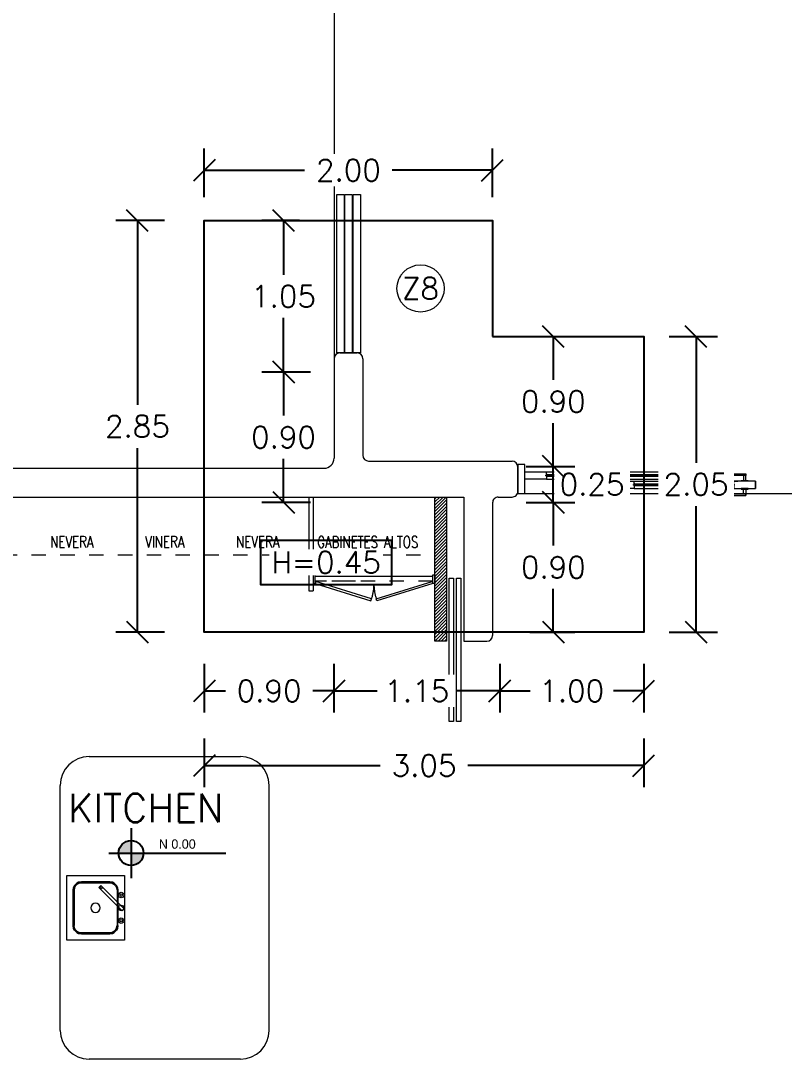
# Model space of a CAD drawing. Header units: metres. Extents: x -25 to 234, y -27 to 52.
# Drawn here: x 108.29 to 113.59, y 30.93 to 38.14 of the extents above; entities that cross this region are included whole.
import ezdxf

# ---------------------------------------------------------------- set-up
doc = ezdxf.new("R2010")
doc.units = ezdxf.units.M
doc.header["$LTSCALE"] = 0.1
doc.header["$MEASUREMENT"] = 0
doc.header["$PDMODE"] = 66
doc.linetypes.add('CONTINUA', pattern=[0])
doc.linetypes.add('DASHED', pattern=[0.75, 0.5, -0.25])
for name, color, linetype, lineweight in [('0-S-GRID-IDEN', 1, 'Continuous', 9), ('02_mobiliario', 250, 'Continuous', 5), ('A-DOOR', 251, 'Continuous', 5), ('A-WALL', 7, 'Continuous', 5), ('baños', 251, 'Continuous', 0), ('MOB FIJOS', 251, 'Continuous', 0), ('MOBILIARIOS', 252, 'Continuous', 0), ('piscina', 131, 'Continuous', 0), ('piso', 253, 'Continuous', 0), ('PLF 01', 252, 'Continuous', 9), ('PROYECCION', 9, 'DASHED', 0)]:
    doc.layers.add(name, color=color, linetype=linetype, lineweight=lineweight)
for name, color, linetype in [('001-DIMTEXTO', 4, 'Continuous'), ('DIMENSIONES', 7, 'Continuous'), ('DIMTEXTO', 4, 'Continuous'), ('TEXTOS', 4, 'Continuous'), ('ZAPATAS', 6, 'Continuous')]:
    doc.layers.add(name, color=color, linetype=linetype)
doc.styles.add('Arch-Dim', font='romans.shx', dxfattribs={"width": 0.75})
doc.styles.add('ESC100-2mm', font='arial.ttf', dxfattribs={"height": 0.15})
doc.styles.add('SMPLEX', font='simplex.shx')
doc.styles.get("Standard").update_dxf_attribs({"font": 'arial.ttf'})
doc.dimstyles.new('DIM-75', dxfattribs={"dimscale": 0.75, "dimtxt": 0.2, "dimasz": 0.2, "dimexe": 0.2, "dimexo": 0.2, "dimgap": 0.1, "dimtad": 0, "dimtih": 1, "dimtoh": 1, "dimzin": 0, "dimdsep": 46, "dimtxsty": 'SMPLEX', "dimblk1": 'OBLIQUE', "dimblk2": 'OBLIQUE', "dimsah": 1, "dimcen": 0.2, "dimclrd": 4, "dimclre": 4, "dimclrt": 4, "dimadec": 0, "dimazin": 0, "dimtfac": 1, "dimtmove": 1, "dimatfit": 3, "dimldrblk": 'OPEN30', "dimfxl": 0.25, "dimfxlon": 1, "dimtfill": 1, "dimtolj": 1, "dimtzin": 0, "dimarcsym": 0})

# ---------------------------------------------------------------- blocks, each defined once
blk = doc.blocks.new('PL BASE 1N NASAS 09')
at = {"layer": 'PLF 01'}
h = blk.add_hatch(dxfattribs=at)
h.set_pattern_fill('LINE', color=256, scale=0.005, angle=45)
h.set_pattern_definition([(45, (-98.539091, -50.599719), (-0.01122532, 0.01122532), [])])
h.paths.add_polyline_path([(-99.1496, -50.4497), (-99.231, -50.4497), (-99.231, -49.4497), (-99.2199, -49.4497), (-99.1933, -49.4497), (-99.1496, -49.4497)])
at = {"layer": 'TEXTOS', "transparency": 33554534}
h = blk.add_hatch(color=256, dxfattribs=at)
h.dxf.hatch_style = 1
h.paths.add_polyline_path([(-101.3403, -51.8331, 0.414214), (-101.4269, -51.9196), (-101.3403, -51.9196)])
h.paths.add_polyline_path([(-101.2538, -51.9196), (-101.3403, -51.9196), (-101.3403, -52.0062, 0.414214)])
at = {"layer": '02_mobiliario', "transparency": 33554684}
for p, q in [((-101.631, -51.2497), (-100.581, -51.2497)), ((-101.831, -53.1497), (-101.831, -51.4497)), ((-100.381, -53.1497), (-100.381, -51.4497)), ((-100.581, -53.3497), (-101.631, -53.3497))]:
    blk.add_line(p, q, dxfattribs=at)
for centre, start, end in [((-101.631, -51.4497), 90, 180), ((-100.581, -51.4497), 360, 90), ((-101.631, -53.1497), 180, 270), ((-100.581, -53.1497), 270, 360)]:
    blk.add_arc(centre, 0.2, start, end, dxfattribs=at)
at = {"layer": 'A-DOOR'}
for p, q in [((-98.6061, -49.2748), (-98.4561, -49.2748)), ((-98.6061, -49.3248), (-98.6061, -49.2748)), ((-98.6061, -49.2748), (-98.4561, -49.2748)), ((-98.6061, -49.3248), (-98.6061, -49.2748)), ((-98.4561, -49.2973), (-98.4561, -49.2748)), ((-98.4561, -49.2748), (-97.6049, -49.2748)), ((-98.4561, -49.2973), (-98.4561, -49.2748)), ((-98.4561, -49.2748), (-97.6049, -49.2748)), ((-97.6311, -49.2973), (-97.6311, -49.2748)), ((-97.4811, -49.2748), (-97.6311, -49.2748)), ((-97.6311, -49.2973), (-97.6311, -49.2748)), ((-97.4811, -49.2748), (-97.6311, -49.2748)), ((-97.4811, -49.2748), (-97.4811, -49.3248)), ((-97.4811, -49.3248), (-97.4811, -49.2748)), ((-97.4811, -49.2748), (-97.4811, -49.3248)), ((-97.4811, -49.3248), (-97.4811, -49.2748)), ((-98.4561, -49.3248), (-98.6061, -49.3248)), ((-98.4561, -49.3248), (-98.6061, -49.3248)), ((-98.4611, -49.3023), (-98.4611, -49.2973)), ((-98.4611, -49.2973), (-97.6261, -49.2973)), ((-98.4611, -49.3023), (-98.4611, -49.2973)), ((-98.4611, -49.2973), (-97.6261, -49.2973)), ((-98.4611, -49.3023), (-97.6261, -49.3023)), ((-98.4611, -49.3023), (-97.6261, -49.3023)), ((-98.4511, -49.2925), (-98.4561, -49.2925)), ((-98.4511, -49.2925), (-98.4561, -49.2925)), ((-98.4561, -49.3023), (-98.4561, -49.3248)), ((-98.4561, -49.3023), (-98.4561, -49.3248)), ((-98.4511, -49.3071), (-98.4561, -49.3071)), ((-98.4511, -49.3071), (-98.4561, -49.3071)), ((-98.4561, -49.3248), (-97.6049, -49.3248)), ((-98.4561, -49.3248), (-97.6049, -49.3248)), ((-98.4511, -49.2925), (-98.4511, -49.2973)), ((-98.4511, -49.2925), (-97.6361, -49.2925)), ((-98.4511, -49.2925), (-98.4511, -49.2973)), ((-98.4511, -49.2925), (-97.6361, -49.2925)), ((-98.4511, -49.3071), (-98.4511, -49.3023)), ((-98.4511, -49.3071), (-98.4511, -49.3023)), ((-97.6361, -49.3071), (-98.4511, -49.3071)), ((-97.6361, -49.3071), (-98.4511, -49.3071)), ((-97.9984, -49.3394), (-97.8484, -49.3394)), ((-97.9984, -49.3894), (-97.9984, -49.3394)), ((-97.9984, -49.3394), (-97.8484, -49.3394)), ((-97.9984, -49.3894), (-97.9984, -49.3394)), ((-97.8484, -49.3619), (-97.8484, -49.3394)), ((-97.8484, -49.3394), (-97.1299, -49.3394)), ((-97.8484, -49.3619), (-97.8484, -49.3394)), ((-97.8484, -49.3394), (-97.1299, -49.3394)), ((-97.6361, -49.2925), (-97.6311, -49.2925)), ((-97.6361, -49.2925), (-97.6361, -49.2973)), ((-97.6361, -49.2925), (-97.6311, -49.2925)), ((-97.6361, -49.2925), (-97.6361, -49.2973)), ((-97.6361, -49.3071), (-97.6361, -49.3023)), ((-97.6361, -49.3071), (-97.6361, -49.3023)), ((-97.6361, -49.3071), (-97.6311, -49.3071)), ((-97.6361, -49.3071), (-97.6311, -49.3071)), ((-97.6311, -49.3023), (-97.6311, -49.3248)), ((-97.6311, -49.3023), (-97.6311, -49.3248)), ((-97.6311, -49.3248), (-97.4811, -49.3248)), ((-97.6311, -49.3248), (-97.4811, -49.3248)), ((-97.6261, -49.3023), (-97.6261, -49.2973)), ((-97.6261, -49.3023), (-97.6261, -49.2973)), ((-97.1561, -49.3619), (-97.1561, -49.3394)), ((-97.0061, -49.3394), (-97.1561, -49.3394)), ((-97.1561, -49.3619), (-97.1561, -49.3394)), ((-97.0061, -49.3394), (-97.1561, -49.3394)), ((-97.0886, -49.2993), (-97.0886, -49.3344)), ((-97.0886, -49.2993), (-97.0886, -49.3344)), ((-97.0736, -49.3344), (-97.0736, -49.2897)), ((-97.0736, -49.3344), (-97.0736, -49.2897)), ((-97.0061, -49.3394), (-97.0061, -49.3894)), ((-97.0061, -49.3894), (-97.0061, -49.3394)), ((-97.0061, -49.3394), (-97.0061, -49.3894)), ((-97.0061, -49.3894), (-97.0061, -49.3394)), ((-97.8484, -49.3894), (-97.9984, -49.3894)), ((-97.8484, -49.3894), (-97.9984, -49.3894)), ((-97.8534, -49.3669), (-97.8534, -49.3619)), ((-97.8534, -49.3619), (-97.1511, -49.3619)), ((-97.8534, -49.3669), (-97.8534, -49.3619)), ((-97.8534, -49.3619), (-97.1511, -49.3619)), ((-97.8534, -49.3669), (-97.1511, -49.3669)), ((-97.8534, -49.3669), (-97.1511, -49.3669)), ((-97.8434, -49.3571), (-97.8484, -49.3571)), ((-97.8434, -49.3571), (-97.8484, -49.3571)), ((-97.8484, -49.3669), (-97.8484, -49.3894)), ((-97.8484, -49.3669), (-97.8484, -49.3894)), ((-97.8434, -49.3717), (-97.8484, -49.3717)), ((-97.8434, -49.3717), (-97.8484, -49.3717)), ((-97.8484, -49.3894), (-97.1299, -49.3894)), ((-97.8484, -49.3894), (-97.1299, -49.3894)), ((-97.8434, -49.3571), (-97.8434, -49.3619)), ((-97.8434, -49.3571), (-97.1611, -49.3571)), ((-97.8434, -49.3571), (-97.8434, -49.3619)), ((-97.8434, -49.3571), (-97.1611, -49.3571)), ((-97.8434, -49.3717), (-97.8434, -49.3669)), ((-97.8434, -49.3717), (-97.8434, -49.3669)), ((-97.1611, -49.3717), (-97.8434, -49.3717)), ((-97.1611, -49.3717), (-97.8434, -49.3717)), ((-97.1611, -49.3571), (-97.1561, -49.3571)), ((-97.1611, -49.3571), (-97.1611, -49.3619)), ((-97.1611, -49.3571), (-97.1561, -49.3571)), ((-97.1611, -49.3571), (-97.1611, -49.3619)), ((-97.1611, -49.3717), (-97.1611, -49.3669)), ((-97.1611, -49.3717), (-97.1611, -49.3669)), ((-97.1611, -49.3717), (-97.1561, -49.3717)), ((-97.1611, -49.3717), (-97.1561, -49.3717)), ((-97.1561, -49.3669), (-97.1561, -49.3894)), ((-97.1561, -49.3669), (-97.1561, -49.3894)), ((-97.1561, -49.3894), (-97.0061, -49.3894)), ((-97.1561, -49.3894), (-97.0061, -49.3894)), ((-97.1511, -49.3669), (-97.1511, -49.3619)), ((-97.1511, -49.3669), (-97.1511, -49.3619)), ((-97.0886, -49.4295), (-97.0886, -49.3944)), ((-97.0886, -49.4295), (-97.0886, -49.3944)), ((-97.0736, -49.3944), (-97.0736, -49.4391)), ((-97.0736, -49.3944), (-97.0736, -49.4391))]:
    blk.add_line(p, q, dxfattribs=at)
for points in [[(-99.9113, -47.3497), (-99.8613, -47.3497), (-99.8613, -48.4497), (-99.9113, -48.4497)], [(-99.8563, -47.3497), (-99.8063, -47.3497), (-99.8063, -48.4497), (-99.8563, -48.4497)], [(-99.7983, -47.3497), (-99.7483, -47.3497), (-99.7483, -48.4497), (-99.7983, -48.4497)], [(-98.6061, -49.2248), (-98.6561, -49.2248), (-98.6561, -49.4248), (-98.6061, -49.4248)], [(-98.6061, -49.2248), (-98.6561, -49.2248), (-98.6561, -49.4248), (-98.6061, -49.4248)], [(-99.1019, -50.0123), (-99.1019, -51.0068), (-99.1321, -51.0068), (-99.1321, -50.0123)], [(-99.051, -50.0123), (-99.051, -51.0068), (-99.0813, -51.0068), (-99.0813, -50.0123)]]:
    blk.add_lwpolyline(points, close=True, dxfattribs=at)
at = {"layer": 'A-DOOR', "color": 7}
for points in [[(-97.0736, -49.2897), (-97.0736, -49.2993), (-97.1709, -49.2993), (-97.1709, -49.2897)], [(-97.0736, -49.2897), (-97.0736, -49.2993), (-97.1709, -49.2993), (-97.1709, -49.2897)], [(-97.0563, -49.3394), (-97.1058, -49.3394), (-97.1058, -49.3344), (-97.0563, -49.3344)], [(-97.0563, -49.3394), (-97.1058, -49.3394), (-97.1058, -49.3344), (-97.0563, -49.3344)], [(-97.0563, -49.3894), (-97.1058, -49.3894), (-97.1058, -49.3944), (-97.0563, -49.3944)], [(-97.0563, -49.3894), (-97.1058, -49.3894), (-97.1058, -49.3944), (-97.0563, -49.3944)], [(-97.0736, -49.4391), (-97.0736, -49.4295), (-97.1709, -49.4295), (-97.1709, -49.4391)], [(-97.0736, -49.4391), (-97.0736, -49.4295), (-97.1709, -49.4295), (-97.1709, -49.4391)]]:
    blk.add_lwpolyline(points, close=True, dxfattribs=at)
at = {"layer": 'A-WALL', "transparency": 33554684}
for p, q in [((-99.8911, -48.4497), (-99.7711, -48.4497)), ((-99.8011, -48.4497), (-99.8611, -48.4497))]:
    blk.add_line(p, q, dxfattribs=at)
at = {"layer": 'A-WALL'}
for p, q in [((-99.9311, -48.4897), (-99.9311, -49.1797)), ((-99.7311, -48.4897), (-99.7311, -49.1597)), ((-99.6911, -49.1997), (-98.696, -49.1998)), ((-106.3611, -49.2497), (-100.0011, -49.2497)), ((-98.656, -49.4099), (-98.656, -49.2398)), ((-103.6311, -49.4497), (-99.231, -49.4497)), ((-99.231, -49.4497), (-99.0311, -49.4497)), ((-99.0311, -49.4497), (-99.0311, -50.4497)), ((-98.8311, -49.4897), (-98.8311, -50.4097)), ((-98.791, -49.4497), (-98.6961, -49.4499)), ((-99.0311, -50.4497), (-98.8711, -50.4497))]:
    blk.add_line(p, q, dxfattribs=at)
for centre, radius, start, end in [((-99.8911, -48.4897), 0.04, 90, 180), ((-99.7711, -48.4897), 0.04, 360, 90), ((-100.0011, -49.1797), 0.07, 270, 0), ((-99.6911, -49.1597), 0.04, 180, 269.99524), ((-98.696, -49.2398), 0.04, 0, 89.99524), ((-98.696, -49.4099), 0.04, 269.87291, 0), ((-98.7911, -49.4897), 0.04, 89.87291, 180), ((-98.8711, -50.4097), 0.04, 270, 360)]:
    blk.add_arc(centre, radius, start, end, dxfattribs=at)
at = {"layer": 'MOB FIJOS'}
for p, q in [((-100.1072, -49.4497), (-100.1072, -50.0997)), ((-100.0772, -49.4497), (-100.0772, -50.0997)), ((-100.1072, -50.0997), (-100.0772, -50.0997))]:
    blk.add_line(p, q, dxfattribs=at)
at = {"layer": 'MOB FIJOS', "ltscale": 0.01}
for p, q in [((-101.5505, -52.1445, 0.0413), (-101.564, -52.158, 0.0603)), ((-101.3886, -52.3065, 0.0222), (-101.4021, -52.3199, 0.0222))]:
    blk.add_line(p, q, dxfattribs=at)
at = {"layer": 'MOB FIJOS'}
for points in [[(-100.0622, -49.9897), (-100.0772, -49.9897), (-100.0772, -50.0497), (-100.0622, -50.0497)], [(-99.246, -49.9897), (-99.231, -49.9897), (-99.231, -50.0497), (-99.246, -50.0497)], [(-100.0575, -50.0355), (-100.0622, -50.0497), (-99.675, -50.169), (-99.6703, -50.1547)], [(-99.2508, -50.0355), (-99.2461, -50.0497), (-99.6333, -50.169), (-99.638, -50.1547)]]:
    blk.add_lwpolyline(points, close=True, dxfattribs=at)
at = {"layer": 'MOB FIJOS', "ltscale": 0.01}
for points, elevation in [([(-101.7866, -52.0747), (-101.3866, -52.0747), (-101.3866, -52.5247), (-101.7866, -52.5247), (-101.7866, -52.0747)], -0.0063), ([(-101.685, -52.1255), (-101.7009, -52.1287), (-101.7136, -52.135), (-101.7263, -52.1477), (-101.7326, -52.1604), (-101.7358, -52.1763)], -0.0063), ([(-101.4882, -52.1192), (-101.4691, -52.1223), (-101.4564, -52.1287), (-101.4406, -52.1446), (-101.4342, -52.1573), (-101.431, -52.1763)], 0.0063), ([(-101.685, -52.4739), (-101.7009, -52.4707), (-101.7136, -52.4644), (-101.7263, -52.4517), (-101.7326, -52.439), (-101.7358, -52.4231)], -0.0063), ([(-101.4882, -52.4803), (-101.4691, -52.4771), (-101.4564, -52.4707), (-101.4406, -52.4549), (-101.4342, -52.4422), (-101.431, -52.4231)], 0.0063)]:
    blk.add_lwpolyline(points, dxfattribs=dict(at, elevation=elevation))
for points in [[(-101.685, -52.1192), (-101.704, -52.1223), (-101.7167, -52.1287), (-101.7326, -52.1446), (-101.739, -52.1573), (-101.7421, -52.1763)], [(-101.4882, -52.1255), (-101.4723, -52.1287), (-101.4596, -52.135), (-101.4469, -52.1477), (-101.4406, -52.1604), (-101.4374, -52.1763)], [(-101.685, -52.4803), (-101.704, -52.4771), (-101.7167, -52.4707), (-101.7326, -52.4549), (-101.739, -52.4422), (-101.7421, -52.4231)], [(-101.4882, -52.4739), (-101.4723, -52.4707), (-101.4596, -52.4644), (-101.4469, -52.4517), (-101.4406, -52.439), (-101.4374, -52.4231)]]:
    blk.add_lwpolyline(points, dxfattribs=at)
at = {"layer": 'MOB FIJOS', "ltscale": 0.01, "elevation": -0.2096}
blk.add_lwpolyline([(-101.4406, -52.1604), (-101.4374, -52.1763), (-101.4374, -52.4231), (-101.4406, -52.439), (-101.4469, -52.4517), (-101.4596, -52.4644), (-101.4723, -52.4707), (-101.4882, -52.4739), (-101.685, -52.4739), (-101.7009, -52.4707), (-101.7136, -52.4644), (-101.7263, -52.4517), (-101.7326, -52.439), (-101.7358, -52.4231), (-101.7358, -52.1763), (-101.7326, -52.1604), (-101.7263, -52.1477), (-101.7136, -52.135), (-101.7009, -52.1287), (-101.685, -52.1255), (-101.4882, -52.1255), (-101.4723, -52.1287), (-101.4596, -52.135), (-101.4469, -52.1477)], close=True, dxfattribs=at)
at = {"layer": 'MOB FIJOS', "ltscale": 0.01}
for points in [[(-101.4882, -52.1192), (-101.685, -52.1192, 0.414214)], [(-101.685, -52.4803), (-101.4882, -52.4803, 0.414214)]]:
    blk.add_lwpolyline(points, format="xyb", dxfattribs=at)
at = {"layer": 'MOB FIJOS', "ltscale": 0.01, "elevation": 0.0063}
blk.add_lwpolyline([(-101.431, -52.4231), (-101.431, -52.1763, 0.325454)], format="xyb", dxfattribs=at)
at = {"layer": 'MOB FIJOS', "ltscale": 0.01}
for centre, radius in [((-101.5473, -52.1612, 0.0286), 0.00635), ((-101.4088, -52.2108, -0.0032), 0.0191), ((-101.4088, -52.2108, -0.0032), 0.00905), ((-101.4088, -52.2997, -0.0032), 0.0191), ((-101.4088, -52.3886, -0.0032), 0.0191), ((-101.4088, -52.3886, -0.0032), 0.00905)]:
    blk.add_circle(centre, radius, dxfattribs=at)
for start, end in [(0, 180), (180, 0)]:
    blk.add_arc((-101.5866, -52.2997, -0.2159), 0.0318, start, end, dxfattribs=at)
for points, invisible_edges in [([(-101.7358, -52.1763, -0.0063), (-101.7421, -52.1763), (-101.739, -52.1573), (-101.7326, -52.1604, -0.0063)], 5), ([(-101.7326, -52.1604, -0.0063), (-101.739, -52.1573), (-101.7326, -52.1446), (-101.7263, -52.1477, -0.0063)], 5), ([(-101.7136, -52.135, -0.0063), (-101.7263, -52.1477, -0.0063), (-101.7326, -52.1446), (-101.7167, -52.1287)], 10), ([(-101.7009, -52.1287, -0.0063), (-101.7136, -52.135, -0.0063), (-101.7167, -52.1287), (-101.704, -52.1223)], 10), ([(-101.7009, -52.1287, -0.0063), (-101.704, -52.1223), (-101.685, -52.1192), (-101.685, -52.1255, -0.0063)], 5), ([(-101.4882, -52.1192, 0.0063), (-101.685, -52.1192), (-101.685, -52.1255, -0.0063), (-101.4882, -52.1255)], 11), ([(-101.4691, -52.1223, 0.0063), (-101.4691, -52.1223, 0.0063), (-101.4247, -52.1192, 0.0063), (-101.4882, -52.1192, 0.0063)], 6), ([(-101.4723, -52.1287), (-101.4691, -52.1223, 0.0063), (-101.4882, -52.1192, 0.0063), (-101.4882, -52.1255)], 5), ([(-101.4723, -52.1287), (-101.4596, -52.135), (-101.4564, -52.1287, 0.0063), (-101.4691, -52.1223, 0.0063)], 10), ([(-101.4564, -52.1287, 0.0063), (-101.4564, -52.1287, 0.0063), (-101.4247, -52.1192, 0.0063), (-101.4691, -52.1223, 0.0063)], 6), ([(-101.4596, -52.135), (-101.4469, -52.1477), (-101.4406, -52.1446, 0.0063), (-101.4564, -52.1287, 0.0063)], 10), ([(-101.4406, -52.1446, 0.0063), (-101.4406, -52.1446, 0.0063), (-101.4247, -52.1192, 0.0063), (-101.4564, -52.1287, 0.0063)], 6), ([(-101.4406, -52.1604), (-101.4342, -52.1573, 0.0063), (-101.4406, -52.1446, 0.0063), (-101.4469, -52.1477)], 5), ([(-101.4406, -52.1446, 0.0063), (-101.4406, -52.1446, 0.0063), (-101.4342, -52.1573, 0.0063), (-101.4247, -52.1192, 0.0063)], 12), ([(-101.4374, -52.1763), (-101.431, -52.1763, 0.0063), (-101.4342, -52.1573, 0.0063), (-101.4406, -52.1604)], 5), ([(-101.4342, -52.1573, 0.0063), (-101.4342, -52.1573, 0.0063), (-101.431, -52.1763, 0.0063), (-101.4247, -52.1192, 0.0063)], 12), ([(-101.7421, -52.4231), (-101.7421, -52.1763), (-101.7358, -52.1763, -0.0063), (-101.7358, -52.4231, -0.0063)], 10), ([(-101.431, -52.4231, 0.0063), (-101.431, -52.1763, 0.0063), (-101.4374, -52.1763), (-101.4374, -52.4231)], 10), ([(-101.4183, -52.1763, 0.0063), (-101.431, -52.1763, 0.0063), (-101.431, -52.3787, 0.0063), (-101.4183, -52.3787, 0.0063)], 13), ([(-101.7358, -52.4231, -0.0063), (-101.7421, -52.4231), (-101.739, -52.4422), (-101.7326, -52.439, -0.0063)], 5), ([(-101.7326, -52.439, -0.0063), (-101.739, -52.4422), (-101.7326, -52.4549), (-101.7263, -52.4517, -0.0063)], 5), ([(-101.4406, -52.439), (-101.4342, -52.4422, 0.0063), (-101.4406, -52.4549, 0.0063), (-101.4469, -52.4517)], 5), ([(-101.4374, -52.4231), (-101.431, -52.4231, 0.0063), (-101.4342, -52.4422, 0.0063), (-101.4406, -52.439)], 5), ([(-101.4342, -52.4422, 0.0063), (-101.4342, -52.4422, 0.0063), (-101.431, -52.4231, 0.0063), (-101.4247, -52.4803, 0.0063)], 12), ([(-101.431, -52.4231, 0.0063), (-101.431, -52.3787, 0.0063), (-101.4247, -52.3787, 0.0063), (-101.4247, -52.4231, 0.0063)], 14), ([(-101.431, -52.4231, 0.0063), (-101.431, -52.4231, 0.0063), (-101.4247, -52.4231, 0.0063), (-101.4247, -52.4803, 0.0063)], 14), ([(-101.7136, -52.4644, -0.0063), (-101.7263, -52.4517, -0.0063), (-101.7326, -52.4549), (-101.7167, -52.4707)], 10), ([(-101.7009, -52.4707, -0.0063), (-101.7136, -52.4644, -0.0063), (-101.7167, -52.4707), (-101.704, -52.4771)], 10), ([(-101.7009, -52.4707, -0.0063), (-101.704, -52.4771), (-101.685, -52.4803), (-101.685, -52.4739, -0.0063)], 5), ([(-101.4882, -52.4803, 0.0063), (-101.685, -52.4803), (-101.685, -52.4739, -0.0063), (-101.4882, -52.4739)], 10), ([(-101.4723, -52.4707), (-101.4691, -52.4771, 0.0063), (-101.4882, -52.4803, 0.0063), (-101.4882, -52.4739)], 5), ([(-101.4691, -52.4771, 0.0063), (-101.4691, -52.4771, 0.0063), (-101.4247, -52.4803, 0.0063), (-101.4882, -52.4803, 0.0063)], 6), ([(-101.4723, -52.4707), (-101.4596, -52.4644), (-101.4564, -52.4707, 0.0063), (-101.4691, -52.4771, 0.0063)], 10), ([(-101.4564, -52.4707, 0.0063), (-101.4564, -52.4707, 0.0063), (-101.4247, -52.4803, 0.0063), (-101.4691, -52.4771, 0.0063)], 6), ([(-101.4596, -52.4644), (-101.4469, -52.4517), (-101.4406, -52.4549, 0.0063), (-101.4564, -52.4707, 0.0063)], 10), ([(-101.4406, -52.4549, 0.0063), (-101.4406, -52.4549, 0.0063), (-101.4247, -52.4803, 0.0063), (-101.4564, -52.4707, 0.0063)], 6)]:
    blk.add_3dface(points, dxfattribs=dict(at, invisible_edges=invisible_edges))
for points in [[(-101.564, -52.158, 0.0603), (-101.564, -52.158, 0.0413), (-101.411, -52.3109, 0.0413), (-101.42, -52.302, 0.0603)], [(-101.5505, -52.1445, 0.0603), (-101.5505, -52.1445, 0.0413), (-101.3976, -52.2975, 0.0413), (-101.4066, -52.2885, 0.0603)], [(-101.4021, -52.3199, 0.0222), (-101.429, -52.293, 0.0222), (-101.429, -52.293, 0.0413), (-101.411, -52.3109, 0.0413)], [(-101.3886, -52.3065, 0.0222), (-101.4155, -52.2795, 0.0222), (-101.4155, -52.2795, 0.0413), (-101.3976, -52.2975, 0.0413)]]:
    blk.add_3dface(points, dxfattribs=at)
at = {"layer": 'MOBILIARIOS'}
blk.add_line((-100.0915, -50.0255), (-100.0915, -50.0262), dxfattribs=at)
at = {"layer": 'piscina', "const_width": 0.004}
for points in [[(-98.4611, -49.2998), (-97.6261, -49.2998)], [(-98.4611, -49.2998), (-97.6261, -49.2998)], [(-97.8534, -49.3644), (-97.1511, -49.3644)], [(-97.8534, -49.3644), (-97.1511, -49.3644)]]:
    blk.add_lwpolyline(points, dxfattribs=at)
at = {"layer": 'piso'}
for p, q in [((-99.9311, -42.0097), (-99.9311, -48.4897)), ((-98.6561, -49.4248), (-94.6561, -49.4248)), ((-98.6561, -49.4248), (-94.6561, -49.4248)), ((-99.246, -49.9997), (-100.0622, -49.9997))]:
    blk.add_line(p, q, dxfattribs=at)
at = {"layer": 'PLF 01'}
blk.add_lwpolyline([(-99.1496, -49.4497), (-99.1496, -50.4497), (-99.231, -50.4497), (-99.231, -49.4497)], dxfattribs=at)
at = {"layer": 'PROYECCION', "color": 252, "linetype": 'DASHED', "ltscale": 0.1}
for p, q in [((-103.6311, -49.8497), (-99.2323, -49.8497)), ((-99.7825, -50.0331), (-100.0622, -50.0331)), ((-99.246, -50.0331), (-100.0622, -50.0331))]:
    blk.add_line(p, q, dxfattribs=at)
for centre, start, end in [((-99.9685, -50.055), 341.50163, 358.95001), ((-99.3398, -50.055), 181.04999, 198.49837)]:
    blk.add_arc(centre, 0.3144, start, end, dxfattribs=at)
at = {"layer": 'TEXTOS'}
for p, q in [((-101.3403, -51.7457), (-101.3403, -52.0936)), ((-101.4942, -51.9196), (-100.6833, -51.9196))]:
    blk.add_line(p, q, dxfattribs=at)
blk.add_circle((-101.3403, -51.9196), 0.0865, dxfattribs=at)
at = {"layer": 'TEXTOS', "char_height": 0.08, "width": 26.65337, "style": 'Arch-Dim'}
for s, insert, attachment_point in [('\\pt0.47299,2.32;NEVERA', (-101.9013, -49.7199), 1), ('\\pt0.47299,2.32;VINERA', (-101.2419, -49.7199), 1), ('\\pt0.47299,2.32;NEVERA', (-100.31, -49.7199), 3), ('\\pt0.47299,2.32;GABINETES ALTOS', (-100.0481, -49.7217), 1)]:
    blk.add_mtext(s, dxfattribs=dict(at, insert=insert, attachment_point=attachment_point))
at = {"layer": 'TEXTOS', "insert": (-101.912, -51.7047), "char_height": 0.195, "width": 3.404877, "attachment_point": 7}
blk.add_mtext('{\\Fromans|c0; KITCHEN}', dxfattribs=at)
at = {"layer": 'TEXTOS', "insert": (-101.1474, -51.8243), "char_height": 0.065, "attachment_point": 1, "style": 'ESC100-2mm'}
blk.add_mtext_dynamic_manual_height_columns('{\\Ftxt|c0;N 0.00}', width=2.216942, gutter_width=0.5, heights=[0], dxfattribs=at)
blk = doc.blocks.new('_Oblique')
at = {"color": 0, "linetype": 'ByBlock', "lineweight": -2}
blk.add_line((-0.5, -0.5), (0.5, 0.5), dxfattribs=at)
blk = doc.blocks.new('*D1036')
at = {"layer": 'Defpoints', "color": 0, "linetype": 'CONTINUA', "transparency": 16777216}
for p in [(114.5491, -17.145), (117.5991, -17.145), (117.5991, -18.0704)]:
    blk.add_point(p, dxfattribs=at)
at = {"layer": 'DIMENSIONES', "color": 4, "linetype": 'CONTINUA', "lineweight": -2, "transparency": 16777216}
for p, q in [((114.5491, -17.8829), (114.5491, -18.2204)), ((117.5991, -17.8829), (117.5991, -18.2204)), ((114.5491, -18.0704), (115.7705, -18.0704)), ((117.5991, -18.0704), (116.3777, -18.0704))]:
    blk.add_line(p, q, dxfattribs=at)
at = {"layer": 'DIMENSIONES', "color": 4, "linetype": 'CONTINUA', "lineweight": -2, "transparency": 16777216, "xscale": 0.15, "yscale": 0.15, "zscale": 0.15, "rotation": 180}
blk.add_blockref('_Oblique', (114.5491, -18.0704), dxfattribs=at)
at = {"layer": 'DIMENSIONES', "color": 4, "linetype": 'CONTINUA', "lineweight": -2, "transparency": 16777216, "xscale": 0.15, "yscale": 0.15, "zscale": 0.15}
blk.add_blockref('_Oblique', (117.5991, -18.0704), dxfattribs=at)
at = {"layer": 'DIMENSIONES', "color": 4, "linetype": 'CONTINUA', "transparency": 16777216, "insert": (116.0741, -18.0704), "char_height": 0.15, "attachment_point": 5, "style": 'SMPLEX', "bg_fill": 3, "box_fill_scale": 1.25, "bg_fill_color": 256, "bg_fill_true_color": 13158600, "bg_fill_transparency": 0}
blk.add_mtext('\\A1;3.05', dxfattribs=at)
blk = doc.blocks.new('_Open30')
at = {"layer": 'DIMTEXTO', "color": 0, "lineweight": -2}
for p, q in [((-1, 0.268), (0, 0)), ((0, 0), (-1, -0.268)), ((0, 0), (-1, 0))]:
    blk.add_line(p, q, dxfattribs=at)
blk = doc.blocks.new('*D1037')
at = {"layer": 'Defpoints', "color": 0, "linetype": 'CONTINUA', "transparency": 16777216}
for p in [(117.5991, -15.095), (117.962, -15.095), (117.5991, -17.145)]:
    blk.add_point(p, dxfattribs=at)
at = {"layer": 'DIMENSIONES', "color": 4, "linetype": 'CONTINUA', "lineweight": -2, "transparency": 16777216}
for p, q in [((117.7745, -15.095), (118.112, -15.095)), ((117.962, -15.095), (117.962, -15.97)), ((117.962, -17.145), (117.962, -16.27)), ((117.7745, -17.145), (118.112, -17.145))]:
    blk.add_line(p, q, dxfattribs=at)
at = {"layer": 'DIMENSIONES', "color": 4, "linetype": 'CONTINUA', "lineweight": -2, "transparency": 16777216, "xscale": 0.15, "yscale": 0.15, "zscale": 0.15}
for p, rotation in [((117.962, -15.095), 90), ((117.962, -17.145), 270)]:
    blk.add_blockref('_Oblique', p, dxfattribs=dict(at, rotation=rotation))
at = {"layer": 'DIMENSIONES', "color": 4, "linetype": 'CONTINUA', "transparency": 16777216, "insert": (117.962, -16.12), "char_height": 0.15, "attachment_point": 5, "style": 'SMPLEX', "bg_fill": 3, "box_fill_scale": 1.25, "bg_fill_color": 256, "bg_fill_true_color": 13158600, "bg_fill_transparency": 0}
blk.add_mtext('\\A1;2.05', dxfattribs=at)
blk = doc.blocks.new('*D1040')
at = {"layer": 'Defpoints', "color": 0, "linetype": 'CONTINUA', "transparency": 16777216}
for p in [(114.0849, -14.2904), (114.5491, -14.2904), (114.5491, -17.145)]:
    blk.add_point(p, dxfattribs=at)
at = {"layer": 'DIMENSIONES', "color": 4, "linetype": 'CONTINUA', "lineweight": -2, "transparency": 16777216}
for p, q in [((114.2724, -14.2904), (113.9349, -14.2904)), ((114.0849, -14.2904), (114.0849, -15.5677)), ((114.0849, -17.145), (114.0849, -15.8677)), ((114.2724, -17.145), (113.9349, -17.145))]:
    blk.add_line(p, q, dxfattribs=at)
at = {"layer": 'DIMENSIONES', "color": 4, "linetype": 'CONTINUA', "lineweight": -2, "transparency": 16777216, "xscale": 0.15, "yscale": 0.15, "zscale": 0.15}
for p, rotation in [((114.0849, -14.2904), 90), ((114.0849, -17.145), 270)]:
    blk.add_blockref('_Oblique', p, dxfattribs=dict(at, rotation=rotation))
at = {"layer": 'DIMENSIONES', "color": 4, "linetype": 'CONTINUA', "transparency": 16777216, "insert": (114.0849, -15.7177), "char_height": 0.15, "attachment_point": 5, "style": 'SMPLEX', "bg_fill": 3, "box_fill_scale": 1.25, "bg_fill_color": 256, "bg_fill_true_color": 13158600, "bg_fill_transparency": 0}
blk.add_mtext('\\A1;2.85', dxfattribs=at)
blk = doc.blocks.new('*D1041')
at = {"layer": 'Defpoints', "color": 0, "linetype": 'CONTINUA', "transparency": 16777216}
for p in [(116.5491, -13.9403), (114.5491, -14.2904), (116.5491, -14.2904)]:
    blk.add_point(p, dxfattribs=at)
at = {"layer": 'DIMENSIONES', "color": 4, "linetype": 'CONTINUA', "lineweight": -2, "transparency": 16777216}
for p, q in [((114.5491, -14.1278), (114.5491, -13.7903)), ((116.5491, -14.1278), (116.5491, -13.7903)), ((114.5491, -13.9403), (115.2455, -13.9403)), ((116.5491, -13.9403), (115.8527, -13.9403))]:
    blk.add_line(p, q, dxfattribs=at)
at = {"layer": 'DIMENSIONES', "color": 4, "linetype": 'CONTINUA', "lineweight": -2, "transparency": 16777216, "xscale": 0.15, "yscale": 0.15, "zscale": 0.15, "rotation": 180}
blk.add_blockref('_Oblique', (114.5491, -13.9403), dxfattribs=at)
at = {"layer": 'DIMENSIONES', "color": 4, "linetype": 'CONTINUA', "lineweight": -2, "transparency": 16777216, "xscale": 0.15, "yscale": 0.15, "zscale": 0.15}
blk.add_blockref('_Oblique', (116.5491, -13.9403), dxfattribs=at)
at = {"layer": 'DIMENSIONES', "color": 4, "linetype": 'CONTINUA', "transparency": 16777216, "insert": (115.5491, -13.9403), "char_height": 0.15, "attachment_point": 5, "style": 'SMPLEX', "bg_fill": 3, "box_fill_scale": 1.25, "bg_fill_color": 256, "bg_fill_true_color": 13158600, "bg_fill_transparency": 0}
blk.add_mtext('\\A1;2.00', dxfattribs=at)
blk = doc.blocks.new('*D1044')
at = {"layer": 'Defpoints', "color": 0, "linetype": 'CONTINUA', "transparency": 16777216}
for p in [(115.0991, -15.3404), (115.449, -15.3404), (115.449, -16.245)]:
    blk.add_point(p, dxfattribs=at)
at = {"layer": 'DIMENSIONES', "color": 4, "linetype": 'CONTINUA', "lineweight": -2, "transparency": 16777216}
for p, q in [((115.2866, -15.3404), (114.9491, -15.3404)), ((115.0991, -15.3404), (115.0991, -15.6427)), ((115.0991, -16.245), (115.0991, -15.9427)), ((115.2866, -16.245), (114.9491, -16.245))]:
    blk.add_line(p, q, dxfattribs=at)
at = {"layer": 'DIMENSIONES', "color": 4, "linetype": 'CONTINUA', "lineweight": -2, "transparency": 16777216, "xscale": 0.15, "yscale": 0.15, "zscale": 0.15}
for p, rotation in [((115.0991, -15.3404), 90), ((115.0991, -16.245), 270)]:
    blk.add_blockref('_Oblique', p, dxfattribs=dict(at, rotation=rotation))
at = {"layer": 'DIMENSIONES', "color": 4, "linetype": 'CONTINUA', "transparency": 16777216, "insert": (115.0991, -15.7927), "char_height": 0.15, "attachment_point": 5, "style": 'SMPLEX', "bg_fill": 3, "box_fill_scale": 1.25, "bg_fill_color": 256, "bg_fill_true_color": 13158600, "bg_fill_transparency": 0}
blk.add_mtext('\\A1;0.90', dxfattribs=at)
blk = doc.blocks.new('*D1045')
at = {"layer": 'Defpoints', "color": 0, "linetype": 'CONTINUA', "transparency": 16777216}
for p in [(115.4488, -16.245), (116.5991, -16.245), (116.5991, -17.5524)]:
    blk.add_point(p, dxfattribs=at)
at = {"layer": 'DIMENSIONES', "color": 4, "linetype": 'CONTINUA', "lineweight": -2, "transparency": 16777216}
for p, q in [((115.4488, -17.3649), (115.4488, -17.7024)), ((116.5991, -17.3649), (116.5991, -17.7024)), ((115.4488, -17.5524), (115.7489, -17.5524)), ((116.5991, -17.5524), (116.2989, -17.5524))]:
    blk.add_line(p, q, dxfattribs=at)
at = {"layer": 'DIMENSIONES', "color": 4, "linetype": 'CONTINUA', "lineweight": -2, "transparency": 16777216, "xscale": 0.15, "yscale": 0.15, "zscale": 0.15, "rotation": 180}
blk.add_blockref('_Oblique', (115.4488, -17.5524), dxfattribs=at)
at = {"layer": 'DIMENSIONES', "color": 4, "linetype": 'CONTINUA', "lineweight": -2, "transparency": 16777216, "xscale": 0.15, "yscale": 0.15, "zscale": 0.15}
blk.add_blockref('_Oblique', (116.5991, -17.5524), dxfattribs=at)
at = {"layer": 'DIMENSIONES', "color": 4, "linetype": 'CONTINUA', "transparency": 16777216, "insert": (116.0239, -17.5524), "char_height": 0.15, "attachment_point": 5, "style": 'SMPLEX', "bg_fill": 3, "box_fill_scale": 1.25, "bg_fill_color": 256, "bg_fill_true_color": 13158600, "bg_fill_transparency": 0}
blk.add_mtext('\\A1;1.15', dxfattribs=at)
blk = doc.blocks.new('*D1223')
at = {"layer": 'Defpoints', "color": 0, "linetype": 'CONTINUA', "transparency": 16777216}
for p in [(116.5991, -16.245), (117.5991, -17.145), (117.5991, -17.5524)]:
    blk.add_point(p, dxfattribs=at)
at = {"layer": 'DIMENSIONES', "color": 4, "linetype": 'CONTINUA', "lineweight": -2, "transparency": 16777216}
for p, q in [((116.5991, -17.3649), (116.5991, -17.7024)), ((117.5991, -17.3649), (117.5991, -17.7024)), ((116.5991, -17.5524), (116.8098, -17.5524)), ((117.5991, -17.5524), (117.3884, -17.5524))]:
    blk.add_line(p, q, dxfattribs=at)
at = {"layer": 'DIMENSIONES', "color": 4, "linetype": 'CONTINUA', "lineweight": -2, "transparency": 16777216, "xscale": 0.15, "yscale": 0.15, "zscale": 0.15, "rotation": 180}
blk.add_blockref('_Oblique', (116.5991, -17.5524), dxfattribs=at)
at = {"layer": 'DIMENSIONES', "color": 4, "linetype": 'CONTINUA', "lineweight": -2, "transparency": 16777216, "xscale": 0.15, "yscale": 0.15, "zscale": 0.15}
blk.add_blockref('_Oblique', (117.5991, -17.5524), dxfattribs=at)
at = {"layer": 'DIMENSIONES', "color": 4, "linetype": 'CONTINUA', "transparency": 16777216, "insert": (117.0991, -17.5524), "char_height": 0.15, "attachment_point": 5, "style": 'SMPLEX', "bg_fill": 3, "box_fill_scale": 1.25, "bg_fill_color": 256, "bg_fill_true_color": 13158600, "bg_fill_transparency": 0}
blk.add_mtext('\\A1;1.00', dxfattribs=at)
blk = doc.blocks.new('*D1224')
at = {"layer": 'Defpoints', "color": 0, "linetype": 'CONTINUA', "transparency": 16777216}
for p in [(115.4488, -16.245), (114.5489, -17.145), (114.5489, -17.5524)]:
    blk.add_point(p, dxfattribs=at)
at = {"layer": 'DIMENSIONES', "color": 4, "linetype": 'CONTINUA', "lineweight": -2, "transparency": 16777216}
for p, q in [((114.5489, -17.3649), (114.5489, -17.7024)), ((115.4488, -17.3649), (115.4488, -17.7024)), ((114.5489, -17.5524), (114.6953, -17.5524)), ((115.4488, -17.5524), (115.3024, -17.5524))]:
    blk.add_line(p, q, dxfattribs=at)
at = {"layer": 'DIMENSIONES', "color": 4, "linetype": 'CONTINUA', "lineweight": -2, "transparency": 16777216, "xscale": 0.15, "yscale": 0.15, "zscale": 0.15, "rotation": 180}
blk.add_blockref('_Oblique', (114.5489, -17.5524), dxfattribs=at)
at = {"layer": 'DIMENSIONES', "color": 4, "linetype": 'CONTINUA', "lineweight": -2, "transparency": 16777216, "xscale": 0.15, "yscale": 0.15, "zscale": 0.15}
blk.add_blockref('_Oblique', (115.4488, -17.5524), dxfattribs=at)
at = {"layer": 'DIMENSIONES', "color": 4, "linetype": 'CONTINUA', "transparency": 16777216, "insert": (114.9989, -17.5524), "char_height": 0.15, "attachment_point": 5, "style": 'SMPLEX', "bg_fill": 3, "box_fill_scale": 1.25, "bg_fill_color": 256, "bg_fill_true_color": 13158600, "bg_fill_transparency": 0}
blk.add_mtext('\\A1;0.90', dxfattribs=at)
blk = doc.blocks.new('*D1226')
at = {"layer": 'Defpoints', "color": 0, "linetype": 'CONTINUA', "transparency": 16777216}
for p in [(116.7781, -15.995), (116.7781, -16.245)]:
    blk.add_point(p, dxfattribs=at)
at = {"layer": 'DIMTEXTO', "color": 4, "linetype": 'CONTINUA', "lineweight": -2, "transparency": 16777216}
for p, q in [((116.9281, -15.995), (117.1214, -15.995)), ((116.9714, -16.245), (116.9714, -15.995)), ((116.9281, -16.245), (117.1214, -16.245))]:
    blk.add_line(p, q, dxfattribs=at)
at = {"layer": 'DIMTEXTO', "color": 4, "linetype": 'CONTINUA', "transparency": 16777216, "insert": (117.2402, -16.12), "char_height": 0.15, "attachment_point": 5, "style": 'SMPLEX', "bg_fill": 3, "box_fill_scale": 1.25, "bg_fill_color": 256, "bg_fill_true_color": 13158600, "bg_fill_transparency": 0}
blk.add_mtext('\\A1;0.25', dxfattribs=at)
at = {"layer": 'Defpoints', "color": 0, "linetype": 'CONTINUA', "transparency": 16777216}
blk.add_point((116.9714, -15.995), dxfattribs=at)
at = {"layer": 'DIMTEXTO', "color": 4, "linetype": 'CONTINUA', "lineweight": -2, "transparency": 16777216, "xscale": 0.15, "yscale": 0.15, "zscale": 0.15}
for p, rotation in [((116.9714, -15.995), 90), ((116.9714, -16.245), 270)]:
    blk.add_blockref('_Oblique', p, dxfattribs=dict(at, rotation=rotation))
blk = doc.blocks.new('*D1227')
at = {"layer": 'Defpoints', "color": 0, "linetype": 'CONTINUA', "transparency": 16777216}
for p in [(115.0991, -14.2904), (115.3598, -14.2904), (115.449, -15.3404)]:
    blk.add_point(p, dxfattribs=at)
at = {"layer": 'DIMTEXTO', "color": 4, "linetype": 'CONTINUA', "lineweight": -2, "transparency": 16777216}
for p, q in [((115.2098, -14.2904), (114.9491, -14.2904)), ((115.0991, -14.2904), (115.0991, -14.6654)), ((115.0991, -15.3404), (115.0991, -14.9654)), ((115.2866, -15.3404), (114.9491, -15.3404))]:
    blk.add_line(p, q, dxfattribs=at)
at = {"layer": 'DIMTEXTO', "color": 4, "linetype": 'CONTINUA', "lineweight": -2, "transparency": 16777216, "xscale": 0.15, "yscale": 0.15, "zscale": 0.15}
for p, rotation in [((115.0991, -14.2904), 90), ((115.0991, -15.3404), 270)]:
    blk.add_blockref('_Oblique', p, dxfattribs=dict(at, rotation=rotation))
at = {"layer": 'DIMTEXTO', "color": 4, "linetype": 'CONTINUA', "transparency": 16777216, "insert": (115.0991, -14.8154), "char_height": 0.15, "attachment_point": 5, "style": 'SMPLEX', "bg_fill": 3, "box_fill_scale": 1.25, "bg_fill_color": 256, "bg_fill_true_color": 13158600, "bg_fill_transparency": 0}
blk.add_mtext('\\A1;1.05', dxfattribs=at)
blk = doc.blocks.new('*D1230')
at = {"layer": 'Defpoints', "color": 0, "linetype": 'CONTINUA', "transparency": 16777216}
for p in [(116.5991, -16.245), (116.6578, -17.145), (116.9714, -17.145)]:
    blk.add_point(p, dxfattribs=at)
at = {"layer": 'DIMTEXTO', "color": 4, "linetype": 'CONTINUA', "lineweight": -2, "transparency": 16777216}
for p, q in [((116.7839, -16.245), (117.1214, -16.245)), ((116.9714, -16.245), (116.9714, -16.545)), ((116.9714, -17.145), (116.9714, -16.845)), ((116.8078, -17.145), (117.1214, -17.145))]:
    blk.add_line(p, q, dxfattribs=at)
at = {"layer": 'DIMTEXTO', "color": 4, "linetype": 'CONTINUA', "lineweight": -2, "transparency": 16777216, "xscale": 0.15, "yscale": 0.15, "zscale": 0.15}
for p, rotation in [((116.9714, -16.245), 90), ((116.9714, -17.145), 270)]:
    blk.add_blockref('_Oblique', p, dxfattribs=dict(at, rotation=rotation))
at = {"layer": 'DIMTEXTO', "color": 4, "linetype": 'CONTINUA', "transparency": 16777216, "insert": (116.9714, -16.695), "char_height": 0.15, "attachment_point": 5, "style": 'SMPLEX', "bg_fill": 3, "box_fill_scale": 1.25, "bg_fill_color": 256, "bg_fill_true_color": 13158600, "bg_fill_transparency": 0}
blk.add_mtext('\\A1;0.90', dxfattribs=at)
blk = doc.blocks.new('*D1232')
at = {"layer": 'Defpoints', "color": 0, "linetype": 'CONTINUA', "transparency": 16777216}
for p in [(116.7779, -15.095), (116.9714, -15.095), (116.5991, -15.995)]:
    blk.add_point(p, dxfattribs=at)
at = {"layer": 'DIMTEXTO', "color": 4, "linetype": 'CONTINUA', "lineweight": -2, "transparency": 16777216}
for p, q in [((116.9279, -15.095), (117.1214, -15.095)), ((116.9714, -15.095), (116.9714, -15.395)), ((116.9714, -15.995), (116.9714, -15.695)), ((116.7839, -15.995), (117.1214, -15.995))]:
    blk.add_line(p, q, dxfattribs=at)
at = {"layer": 'DIMTEXTO', "color": 4, "linetype": 'CONTINUA', "lineweight": -2, "transparency": 16777216, "xscale": 0.15, "yscale": 0.15, "zscale": 0.15}
for p, rotation in [((116.9714, -15.095), 90), ((116.9714, -15.995), 270)]:
    blk.add_blockref('_Oblique', p, dxfattribs=dict(at, rotation=rotation))
at = {"layer": 'DIMTEXTO', "color": 4, "linetype": 'CONTINUA', "transparency": 16777216, "insert": (116.9714, -15.545), "char_height": 0.15, "attachment_point": 5, "style": 'SMPLEX', "bg_fill": 3, "box_fill_scale": 1.25, "bg_fill_color": 256, "bg_fill_true_color": 13158600, "bg_fill_transparency": 0}
blk.add_mtext('\\A1;0.90', dxfattribs=at)
blk = doc.blocks.new('A$Cac76d8b6')
at = {"layer": 'ZAPATAS', "lineweight": 25}
blk.add_lwpolyline([(27.084, 11.8431), (28.134, 11.8431), (28.134, 9.7931), (25.0838, 9.7931), (25.0838, 12.6477), (27.084, 12.6477), (27.084, 11.8431)], dxfattribs=at)
at = {"layer": 'DIMTEXTO', "color": 4, "insert": (26.5848, 12.1773), "char_height": 0.15, "attachment_point": 5, "rotation": 0, "style": 'SMPLEX', "bg_fill": 3, "box_fill_scale": 1.1, "bg_fill_color": 256, "bg_fill_true_color": 13158600, "bg_fill_transparency": 0}
blk.add_mtext('\\A1;Z8', dxfattribs=at)
at = {"layer": 'DIMENSIONES', "linetype": 'CONTINUA'}
dim = blk.add_linear_dim(base=(25.634, 11.5977), p1=(25.9839, 10.6931), p2=(25.9839, 11.5977), angle=90, dimstyle='DIM-75', dxfattribs=at)
dim.commit()
dim.dimension.update_dxf_attribs({"geometry": '*D1044', "text_midpoint": (25.634, 11.1454), "insert": (-89.4651, 26.938)})
dim = blk.add_linear_dim(base=(28.134, 8.8677), p1=(25.084, 9.7931), p2=(28.134, 9.7931), dimstyle='DIM-75', dxfattribs=at)
dim.commit()
dim.dimension.update_dxf_attribs({"geometry": '*D1036', "text_midpoint": (26.609, 8.8677), "insert": (-89.4651, 26.938)})
at = {"layer": '0-S-GRID-IDEN'}
blk.add_circle((26.5848, 12.1773), 0.164, dxfattribs=at)
at = {"layer": 'DIMENSIONES', "linetype": 'CONTINUA'}
for base, p1, p2, picture, middle in [((24.6199, 12.6477), (25.084, 9.7931), (25.084, 12.6477), '*D1040', (24.6199, 11.2204)), ((28.4969, 11.8431), (28.134, 9.7931), (28.134, 11.8431), '*D1037', (28.4969, 10.8181))]:
    dim = blk.add_linear_dim(base=base, p1=p1, p2=p2, angle=90, dimstyle='DIM-75', dxfattribs=at)
    dim.commit()
    dim.dimension.update_dxf_attribs({"geometry": picture, "text_midpoint": middle, "insert": (-89.4651, 26.938)})
dim = blk.add_linear_dim(base=(27.134, 9.3856), p1=(25.9837, 10.6931), p2=(27.134, 10.6931), dimstyle='DIM-75', dxfattribs=at)
dim.commit()
dim.dimension.update_dxf_attribs({"geometry": '*D1045', "text_midpoint": (26.5589, 9.3856), "insert": (-89.4651, 26.938)})
at = {"layer": 'DIMTEXTO', "color": 4}
blk.add_lwpolyline([(26.3867, 10.4283), (25.4742, 10.4283), (25.4742, 10.1228), (26.3867, 10.1228)], close=True, dxfattribs=at)
at = {"layer": 'DIMENSIONES', "linetype": 'CONTINUA'}
for base, p1, p2, picture, middle in [((27.084, 12.9977), (25.084, 12.6477), (27.084, 12.6477), '*D1041', (26.084, 12.9977)), ((28.134, 9.3856), (27.134, 10.6931), (28.134, 9.7931), '*D1223', (27.634, 9.3856))]:
    dim = blk.add_linear_dim(base=base, p1=p1, p2=p2, dimstyle='DIM-75', dxfattribs=at)
    dim.commit()
    dim.dimension.update_dxf_attribs({"geometry": picture, "text_midpoint": middle, "insert": (-89.4651, 26.938)})
at = {"layer": 'DIMTEXTO', "color": 4, "insert": (25.9298, 10.2773), "char_height": 0.15, "attachment_point": 5, "rotation": 0, "style": 'SMPLEX', "bg_fill": 3, "box_fill_scale": 1.1, "bg_fill_color": 256, "bg_fill_true_color": 13158600, "bg_fill_transparency": 0}
blk.add_mtext('\\A1;H=0.45', dxfattribs=at)
at = {"layer": 'DIMTEXTO', "linetype": 'CONTINUA'}
dim = blk.add_linear_dim(base=(25.634, 12.6477), p1=(25.9839, 11.5977), p2=(25.8947, 12.6477), angle=90, dimstyle='DIM-75', dxfattribs=at)
dim.commit()
dim.dimension.update_dxf_attribs({"geometry": '*D1227', "text_midpoint": (25.634, 12.1227), "insert": (-89.4651, 26.938)})
dim = blk.add_linear_dim(base=(27.5063, 10.9431), p1=(27.313, 10.6931), p2=(27.313, 10.9431), angle=90, dimstyle='DIM-75', dxfattribs=at)
dim.commit()
dim.dimension.update_dxf_attribs({"geometry": '*D1226', "text_midpoint": (27.7751, 10.8181), "dimtype": 128, "insert": (-89.4651, 26.938)})
at = {"layer": 'DIMENSIONES', "linetype": 'CONTINUA'}
dim = blk.add_linear_dim(base=(25.0838, 9.3856), p1=(25.9837, 10.6931), p2=(25.0838, 9.7931), dimstyle='DIM-75', dxfattribs=at)
dim.commit()
dim.dimension.update_dxf_attribs({"geometry": '*D1224', "text_midpoint": (25.5338, 9.3856), "insert": (-89.4651, 26.938)})
at = {"layer": 'DIMTEXTO', "linetype": 'CONTINUA'}
for base, p1, p2, picture, middle in [((27.5063, 11.8431), (27.134, 10.9431), (27.3129, 11.8431), '*D1232', (27.5063, 11.3931)), ((27.5063, 9.7931), (27.134, 10.6931), (27.1927, 9.7931), '*D1230', (27.5063, 10.2431))]:
    dim = blk.add_linear_dim(base=base, p1=p1, p2=p2, angle=90, dimstyle='DIM-75', dxfattribs=at)
    dim.commit()
    dim.dimension.update_dxf_attribs({"geometry": picture, "text_midpoint": middle, "insert": (-89.4651, 26.938)})

msp = doc.modelspace()

# ---------------------------------------------------------------- block references
at = {"layer": 'baños'}
msp.add_blockref('PL BASE 1N NASAS 09', (210.3991, 84.2818), dxfattribs=at)

# ---------------------------------------------------------------- next in the draw order: block references
at = {"layer": '001-DIMTEXTO', "linetype": 'CONTINUA'}
msp.add_blockref('A$Cac76d8b6', (84.4834, 24.102), dxfattribs=at)

doc.saveas('drawing.dxf')
